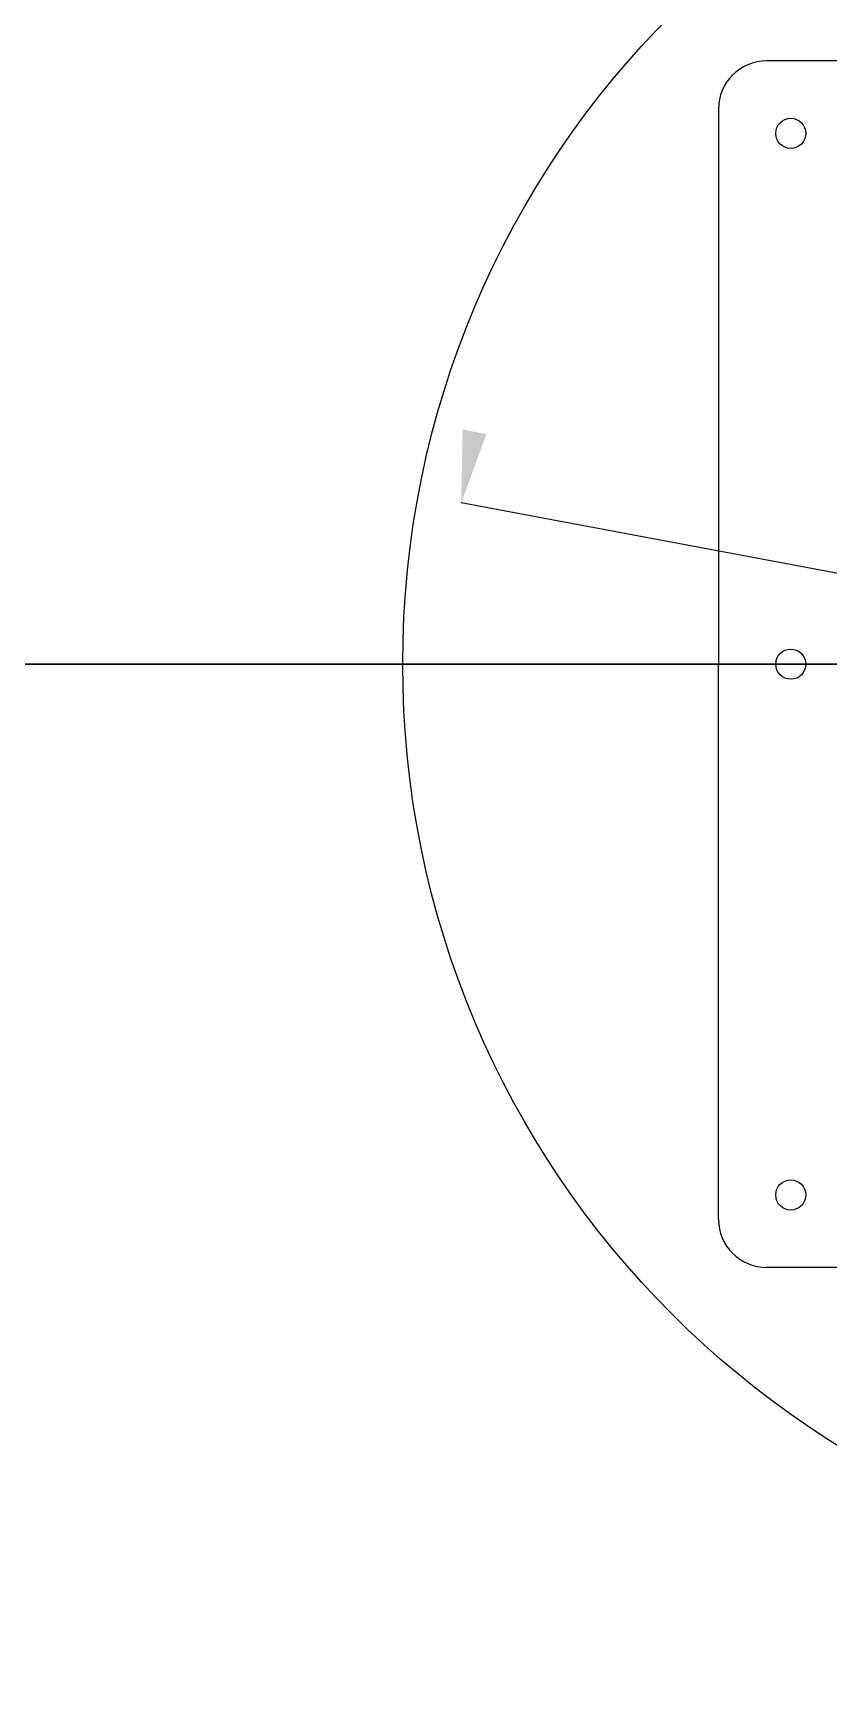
# Model space of a CAD drawing. Header units: inches. Extents: x -233729 to 737493, y -275239 to 196021.
# Drawn here: x 476935 to 477595, y 15204 to 16579 of the extents above; entities that cross this region are included whole.
import ezdxf

# ---------------------------------------------------------------- set-up
doc = ezdxf.new("R2010")
doc.units = ezdxf.units.IN
doc.header["$MEASUREMENT"] = 0
doc.layers.add('P_AX', color=7, linetype='Continuous')

# ---------------------------------------------------------------- blocks, each defined once
blk = doc.blocks.new('A$C48CB4C16')
at = {"color": 1}
for p, q in [((8201.1, 4905.5, 710.7), (0, 4905.5, 710.7)), ((4100.6, 4905.5, 710.7), (8201.1, 4905.5, 710.7))]:
    blk.add_line(p, q, dxfattribs=at)
at = {"layer": 'P_AX', "color": 6, "linetype": 'ByBlock', "lineweight": -2}
for p, q in [((3640.6, 5405.5, 710.7), (4560.6, 5405.5, 710.7)), ((4600.6, 5365.5, 710.7), (4600.6, 4905.5, 710.7)), ((4600.6, 4445.5, 710.7), (4600.6, 4905.5, 710.7)), ((3640.6, 4405.5, 710.7), (4560.6, 4405.5, 710.7))]:
    blk.add_line(p, q, dxfattribs=at)
at = {"layer": 'P_AX', "color": 6}
blk.add_line((4100.6, 4905.5, 710.7), (4813.9, 4771.9, 710.7), dxfattribs=at)
for radius in [4100.6, 761.8]:
    blk.add_circle((4100.6, 4905.5, 710.7), radius, dxfattribs=at)
at = {"layer": 'P_AX', "color": 6, "linetype": 'ByBlock', "lineweight": -2}
for centre in [(4540.6, 5345.5, 710.7), (4540.6, 4905.5, 710.7), (4540.6, 4905.5, 710.7), (4540.6, 4465.5, 710.7)]:
    blk.add_circle(centre, 12.5, dxfattribs=at)
for centre, start, end in [((4560.6, 5365.5, 710.7), 0, 90), ((4560.6, 4445.5, 710.7), 270, 0)]:
    blk.add_arc(centre, 40, start, end, dxfattribs=at)
at = {"layer": 'P_AX', "color": 6}
blk.add_solid([(4793, 4714.8, 710.7), (4812.7, 4711.1, 710.7), (4813.9, 4771.9, 710.7)], dxfattribs=at)

msp = doc.modelspace()

# ---------------------------------------------------------------- block references
at = {"color": 1, "rotation": 180.0000000029513}
msp.add_blockref('A$C48CB4C16', (482103.53833, 20961.31664, -710.66459), dxfattribs=at)

doc.saveas('drawing.dxf')
